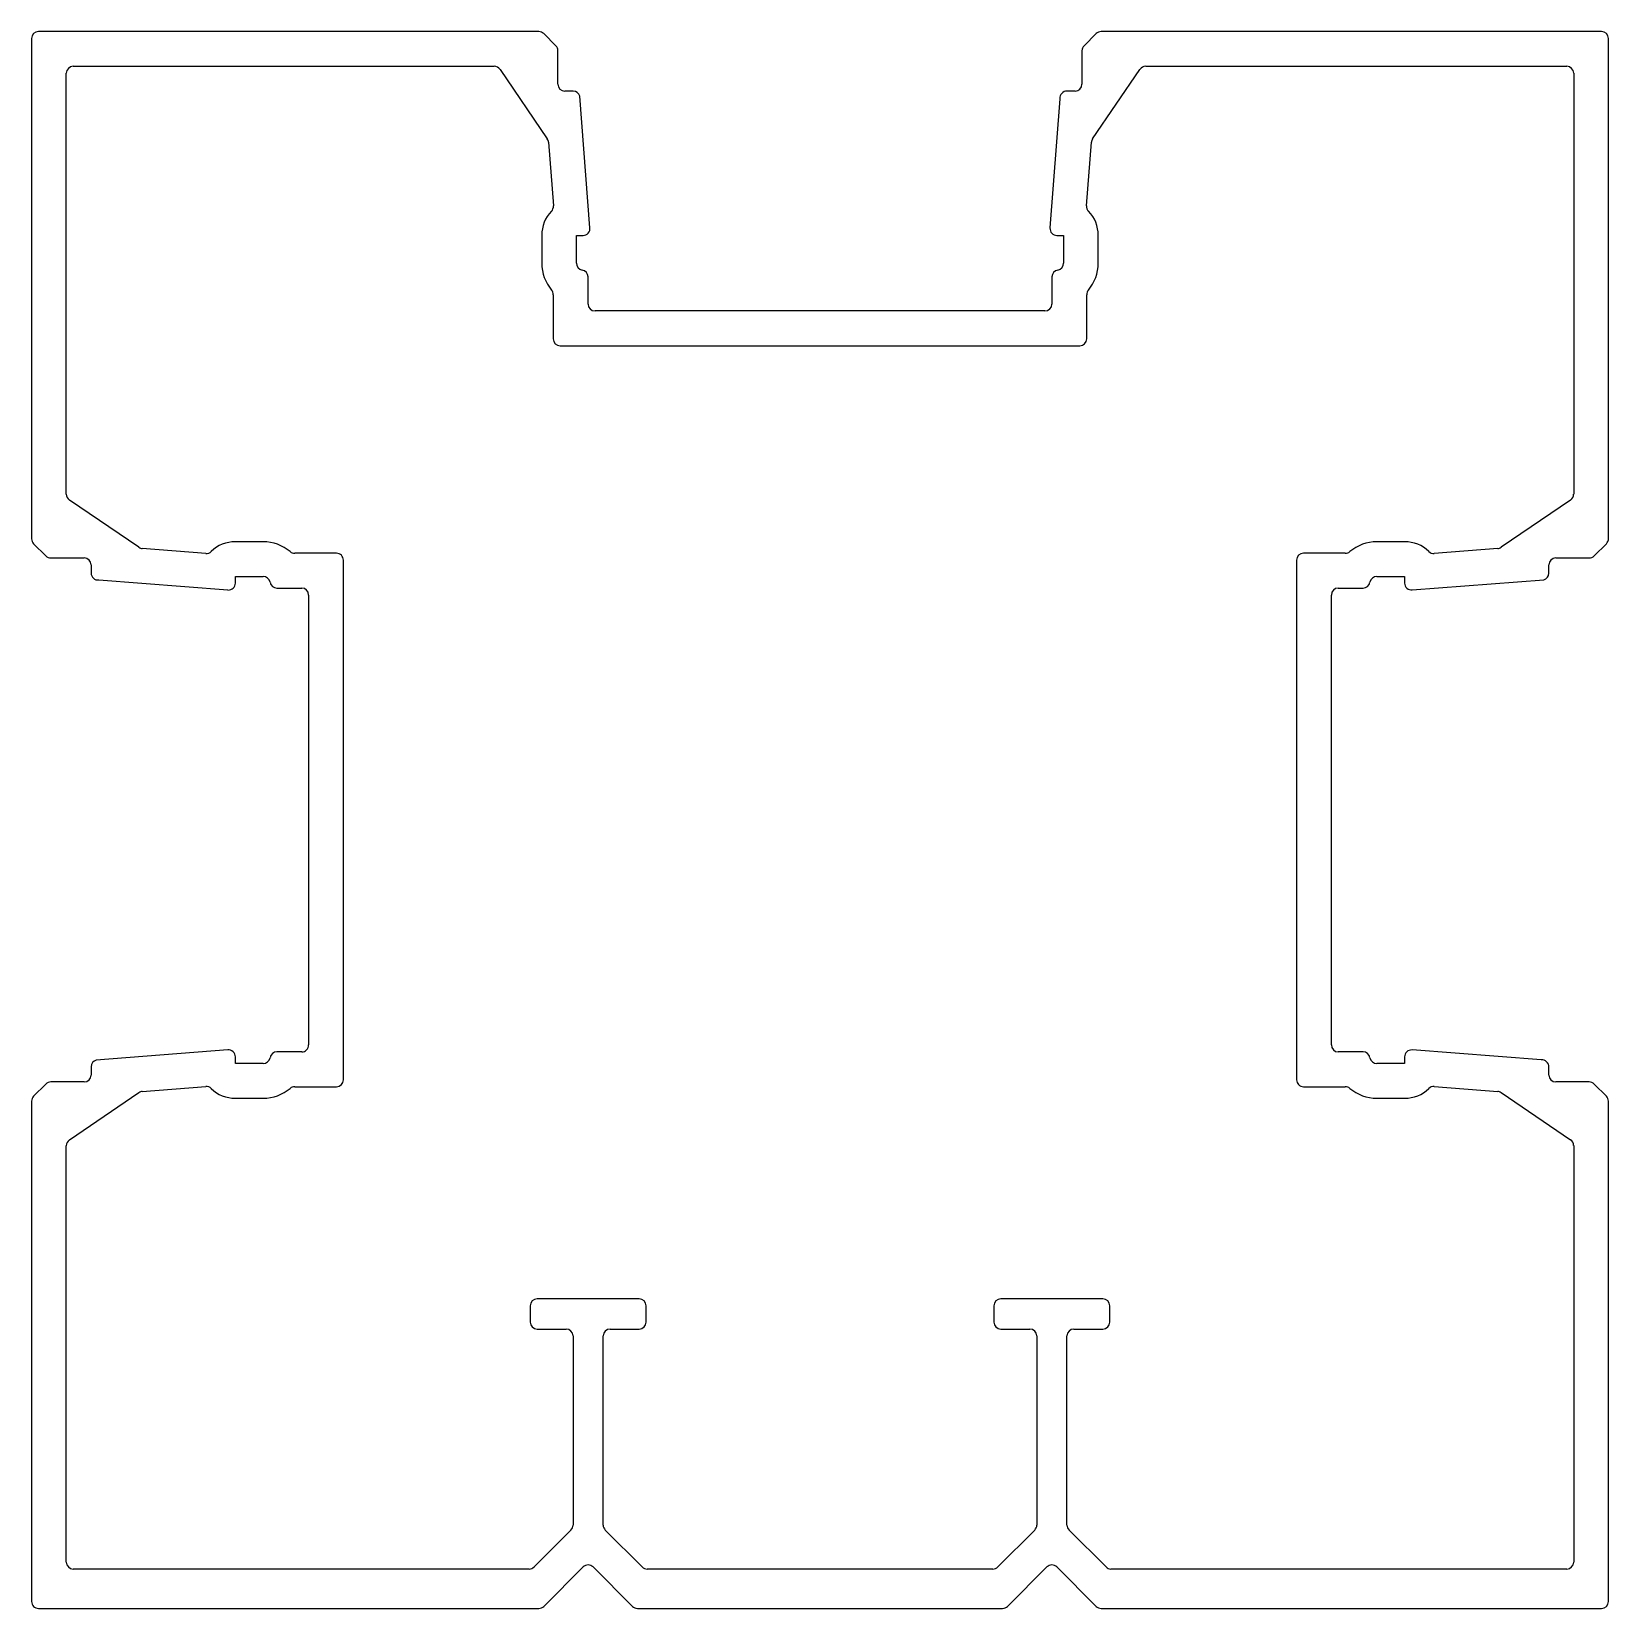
# Model space of a CAD drawing. Extents: x 1881.1 to 1949.1, y 2311.6 to 2379.6.
import ezdxf

# ---------------------------------------------------------------- set-up
doc = ezdxf.new("R2010")
doc.units = 0
doc.layers.add('FLUTZ', color=2, linetype='CONTINUOUS')

msp = doc.modelspace()

# ---------------------------------------------------------------- linework, layer by layer
at = {"layer": 'FLUTZ', "color": 0}
for p, q in [((1903.009, 2379.588), (1881.435, 2379.588)), ((1903.747, 2378.974), (1903.222, 2379.5)), ((1927.047, 2379.5), (1926.521, 2378.974)), ((1948.835, 2379.588), (1927.259, 2379.588)), ((1881.135, 2379.288), (1881.135, 2357.713)), ((1903.835, 2377.321), (1903.835, 2378.762)), ((1926.433, 2378.762), (1926.433, 2377.321)), ((1949.135, 2357.725), (1949.135, 2379.288)), ((1882.935, 2378.088), (1901.089, 2378.088)), ((1929.179, 2378.088), (1947.335, 2378.088)), ((1882.635, 2359.632), (1882.635, 2377.788)), ((1901.338, 2377.956), (1903.375, 2374.958)), ((1926.893, 2374.958), (1928.931, 2377.956)), ((1947.635, 2377.788), (1947.635, 2359.645)), ((1904.487, 2377.021), (1904.135, 2377.021)), ((1905.216, 2371.127), (1904.777, 2376.797)), ((1925.483, 2376.691), (1925.051, 2371.118)), ((1926.133, 2377.021), (1925.782, 2377.021)), ((1903.426, 2374.813), (1903.638, 2372.073)), ((1926.63, 2372.073), (1926.842, 2374.813)), ((1903.134, 2370.799), (1903.134, 2369.599)), ((1904.634, 2369.599), (1904.634, 2370.799)), ((1904.634, 2370.799), (1904.918, 2370.799)), ((1925.351, 2370.799), (1925.635, 2370.799)), ((1925.635, 2370.799), (1925.635, 2369.599)), ((1927.135, 2369.599), (1927.135, 2370.799)), ((1905.134, 2367.838), (1905.134, 2369.008)), ((1925.135, 2369.008), (1925.135, 2367.838)), ((1903.634, 2368.239), (1903.634, 2366.338)), ((1926.635, 2366.338), (1926.635, 2368.239)), ((1924.835, 2367.538), (1905.434, 2367.538)), ((1903.934, 2366.038), (1926.335, 2366.038)), ((1882.635, 2359.633), (1882.635, 2359.632)), ((1885.765, 2357.348), (1882.766, 2359.385)), ((1947.504, 2359.385), (1944.506, 2357.348)), ((1891.123, 2357.589), (1889.923, 2357.589)), ((1940.347, 2357.589), (1939.147, 2357.589)), ((1881.223, 2357.501), (1881.749, 2356.975)), ((1888.649, 2357.084), (1885.91, 2357.297)), ((1894.285, 2357.089), (1892.484, 2357.089)), ((1937.787, 2357.089), (1935.985, 2357.089)), ((1944.36, 2357.297), (1941.621, 2357.084)), ((1948.522, 2356.975), (1949.047, 2357.501)), ((1881.961, 2356.887), (1883.402, 2356.887)), ((1883.702, 2356.587), (1883.702, 2356.236)), ((1894.585, 2334.388), (1894.585, 2356.789)), ((1935.685, 2356.789), (1935.685, 2334.388)), ((1946.569, 2356.236), (1946.569, 2356.587)), ((1946.869, 2356.887), (1948.309, 2356.887)), ((1884.032, 2355.938), (1889.605, 2355.506)), ((1889.923, 2355.805), (1889.923, 2356.089)), ((1889.923, 2356.089), (1891.123, 2356.089)), ((1891.715, 2355.589), (1892.785, 2355.589)), ((1937.485, 2355.589), (1938.555, 2355.589)), ((1939.147, 2356.089), (1940.347, 2356.089)), ((1940.347, 2356.089), (1940.347, 2355.805)), ((1940.675, 2355.506), (1946.345, 2355.946)), ((1893.085, 2355.289), (1893.085, 2335.888)), ((1937.185, 2335.888), (1937.185, 2355.289)), ((1937.185, 2335.888), (1937.185, 2335.888)), ((1889.595, 2335.671), (1883.926, 2335.231)), ((1889.923, 2335.088), (1889.923, 2335.372)), ((1892.785, 2335.588), (1891.715, 2335.588)), ((1938.555, 2335.588), (1937.485, 2335.588)), ((1940.347, 2335.372), (1940.347, 2335.088)), ((1946.238, 2335.239), (1940.665, 2335.671)), ((1883.702, 2334.941), (1883.702, 2334.59)), ((1891.123, 2335.088), (1889.923, 2335.088)), ((1940.347, 2335.088), (1939.147, 2335.088)), ((1946.569, 2334.59), (1946.569, 2334.941)), ((1881.749, 2334.202), (1881.223, 2333.676)), ((1883.402, 2334.29), (1881.961, 2334.29)), ((1882.766, 2331.792), (1885.765, 2333.83)), ((1885.91, 2333.881), (1888.649, 2334.093)), ((1892.484, 2334.088), (1894.285, 2334.088)), ((1935.985, 2334.088), (1937.787, 2334.088)), ((1941.621, 2334.093), (1944.36, 2333.881)), ((1944.506, 2333.83), (1947.504, 2331.792)), ((1948.309, 2334.29), (1946.869, 2334.29)), ((1949.047, 2333.676), (1948.522, 2334.202)), ((1881.135, 2333.464), (1881.135, 2311.888)), ((1889.923, 2333.588), (1891.123, 2333.588)), ((1939.147, 2333.588), (1940.347, 2333.588)), ((1949.135, 2311.888), (1949.135, 2333.464)), ((1882.635, 2313.588), (1882.635, 2331.544)), ((1947.635, 2331.556), (1947.635, 2313.588)), ((1902.635, 2324.638), (1902.635, 2323.938)), ((1907.335, 2324.938), (1902.935, 2324.938)), ((1907.635, 2323.938), (1907.635, 2324.638)), ((1922.635, 2324.638), (1922.635, 2323.938)), ((1927.335, 2324.938), (1922.935, 2324.938)), ((1927.635, 2323.938), (1927.635, 2324.638)), ((1902.935, 2323.638), (1904.185, 2323.638)), ((1906.085, 2323.638), (1907.335, 2323.638)), ((1922.935, 2323.638), (1924.185, 2323.638)), ((1926.085, 2323.638), (1927.335, 2323.638)), ((1904.485, 2323.338), (1904.485, 2315.183)), ((1905.785, 2315.183), (1905.785, 2323.338)), ((1924.485, 2323.338), (1924.485, 2315.183)), ((1925.785, 2315.183), (1925.785, 2323.338)), ((1904.397, 2314.971), (1902.802, 2313.376)), ((1907.469, 2313.376), (1905.873, 2314.971)), ((1924.397, 2314.971), (1922.802, 2313.376)), ((1927.469, 2313.376), (1925.873, 2314.971)), ((1902.59, 2313.288), (1882.935, 2313.288)), ((1903.223, 2311.676), (1904.923, 2313.376)), ((1905.347, 2313.376), (1907.047, 2311.676)), ((1922.59, 2313.288), (1907.681, 2313.288)), ((1923.223, 2311.676), (1924.923, 2313.376)), ((1925.347, 2313.376), (1927.047, 2311.676)), ((1947.335, 2313.288), (1927.681, 2313.288)), ((1881.435, 2311.588), (1903.011, 2311.588)), ((1907.259, 2311.588), (1923.011, 2311.588)), ((1927.259, 2311.588), (1948.835, 2311.588))]:
    msp.add_line(p, q, dxfattribs=at)
for centre, radius, start, end in [((1881.435, 2379.288), 0.3, 90, 180), ((1903.009, 2379.288), 0.3, 45, 90), ((1927.259, 2379.288), 0.3, 90, 135), ((1948.835, 2379.288), 0.3, 0, 90), ((1903.535, 2378.762), 0.3, 0, 45), ((1926.733, 2378.762), 0.3, 135, 180), ((1882.935, 2377.788), 0.3, 90, 180), ((1901.089, 2377.788), 0.3, 34.19782, 90), ((1929.179, 2377.788), 0.3, 90, 145.80218), ((1947.335, 2377.788), 0.3, 0, 90), ((1904.135, 2377.321), 0.3, 180, 270), ((1926.133, 2377.321), 0.3, 270, 0), ((1904.487, 2376.721), 0.3, 14.68595, 90), ((1925.782, 2376.721), 0.3, 90, 185.82236), ((1903.127, 2374.789), 0.3, 4.43179, 34.19782), ((1927.141, 2374.789), 0.3, 145.80218, 175.56821), ((1903.339, 2372.05), 0.3, 315.97948, 4.43179), ((1926.929, 2372.05), 0.3, 175.56821, 224.02052), ((1904.634, 2370.799), 1.5, 135.97948, 180), ((1925.635, 2370.799), 1.5, 0, 44.02052), ((1904.918, 2371.099), 0.3, 270, 5.36409), ((1925.351, 2371.099), 0.3, 176.5005, 270), ((1904.934, 2369.599), 1.8, 180, 220.36731), ((1904.934, 2369.599), 0.3, 180, 260.40593), ((1904.834, 2369.008), 0.3, 0, 80.40593), ((1925.435, 2369.008), 0.3, 99.59407, 180), ((1925.335, 2369.599), 0.3, 279.59407, 360), ((1925.335, 2369.599), 1.8, 319.63241, 0), ((1903.334, 2368.239), 0.3, 0, 40.36932), ((1905.434, 2367.838), 0.3, 180, 270), ((1924.835, 2367.838), 0.3, 270, 360), ((1926.935, 2368.239), 0.3, 139.63241, 180), ((1903.934, 2366.338), 0.3, 180, 270), ((1926.335, 2366.338), 0.3, 270, 360), ((1882.935, 2359.633), 0.3, 180, 235.80218), ((1947.335, 2359.633), 0.3, 304.19782, 2.29497), ((1881.435, 2357.713), 0.3, 180, 225), ((1889.923, 2356.089), 1.5, 90, 134.02052), ((1891.123, 2355.789), 1.8, 49.63241, 90), ((1939.147, 2355.789), 1.8, 90, 130.36731), ((1940.347, 2356.089), 1.5, 45.97948, 90), ((1948.835, 2357.713), 0.3, 315, 2.29497), ((1881.961, 2357.187), 0.3, 225, 270), ((1885.933, 2357.596), 0.3, 235.80218, 265.56821), ((1888.673, 2357.383), 0.3, 265.56821, 314.02052), ((1892.484, 2357.389), 0.3, 229.63241, 270), ((1894.285, 2356.789), 0.3, 359.99938, 90), ((1935.985, 2356.789), 0.3, 90, 180), ((1937.787, 2357.389), 0.3, 270, 310.36932), ((1941.598, 2357.383), 0.3, 225.97948, 274.43179), ((1944.337, 2357.596), 0.3, 274.43179, 304.19782), ((1948.309, 2357.187), 0.3, 270, 315), ((1883.402, 2356.587), 0.3, 0, 90), ((1884.002, 2356.236), 0.3, 180, 275.82236), ((1946.269, 2356.236), 0.3, 284.68595, 0), ((1946.869, 2356.587), 0.3, 90, 180), ((1889.623, 2355.805), 0.3, 266.5005, 360), ((1891.123, 2355.789), 0.3, 9.59407, 90), ((1891.715, 2355.889), 0.3, 189.59407, 270), ((1892.785, 2355.289), 0.3, 0, 90), ((1937.485, 2355.289), 0.3, 90, 180), ((1938.555, 2355.889), 0.3, 270, 350.40593), ((1939.147, 2355.789), 0.3, 90, 170.40593), ((1940.647, 2355.805), 0.3, 180, 275.36409), ((1892.785, 2335.888), 0.3, 270, 0.00071), ((1937.485, 2335.888), 0.3, 180, 270), ((1884.002, 2334.941), 0.3, 104.68595, 180), ((1889.623, 2335.372), 0.3, 0, 95.36409), ((1891.123, 2335.388), 0.3, 270, 350.40593), ((1891.715, 2335.288), 0.3, 90, 170.40593), ((1938.555, 2335.288), 0.3, 9.59407, 90), ((1939.147, 2335.388), 0.3, 189.59407, 270), ((1940.647, 2335.372), 0.3, 86.5005, 180), ((1946.269, 2334.941), 0.3, 0, 95.82236), ((1883.402, 2334.59), 0.3, 270, 360), ((1946.869, 2334.59), 0.3, 180, 270), ((1881.961, 2333.99), 0.3, 90, 135), ((1885.933, 2333.581), 0.3, 94.43179, 124.19782), ((1888.673, 2333.794), 0.3, 45.97948, 94.43179), ((1889.923, 2335.088), 1.5, 225.97948, 270), ((1891.123, 2335.388), 1.8, 270, 310.36731), ((1892.484, 2333.788), 0.3, 90, 130.36932), ((1894.285, 2334.388), 0.3, 270, 360), ((1935.985, 2334.388), 0.3, 179.99938, 270), ((1937.787, 2333.788), 0.3, 49.63241, 90), ((1939.147, 2335.388), 1.8, 229.63241, 270), ((1940.347, 2335.088), 1.5, 270, 314.02052), ((1941.598, 2333.794), 0.3, 85.56821, 134.02052), ((1944.337, 2333.581), 0.3, 55.80218, 85.56821), ((1948.309, 2333.99), 0.3, 45, 90), ((1881.435, 2333.464), 0.3, 135, 180), ((1948.835, 2333.464), 0.3, 359.99872, 45), ((1882.935, 2331.544), 0.3, 124.19782, 180), ((1947.335, 2331.544), 0.3, 2.29498, 55.80218), ((1902.935, 2324.638), 0.3, 90, 180), ((1907.335, 2324.638), 0.3, 0, 90), ((1922.935, 2324.638), 0.3, 90, 180), ((1927.335, 2324.638), 0.3, 0, 90), ((1902.935, 2323.938), 0.3, 180, 270), ((1904.185, 2323.338), 0.3, 0, 90), ((1906.085, 2323.338), 0.3, 90, 180), ((1907.335, 2323.938), 0.3, 270, 0), ((1922.935, 2323.938), 0.3, 180, 270), ((1924.185, 2323.338), 0.3, 0, 90), ((1926.085, 2323.338), 0.3, 90, 180), ((1927.335, 2323.938), 0.3, 270, 0), ((1904.185, 2315.183), 0.3, 315, 0), ((1906.085, 2315.183), 0.3, 180, 225), ((1924.185, 2315.183), 0.3, 315, 0), ((1926.085, 2315.183), 0.3, 180, 225), ((1882.935, 2313.588), 0.3, 180, 270), ((1905.135, 2313.164), 0.3, 45, 135), ((1925.135, 2313.164), 0.3, 45, 135), ((1947.335, 2313.588), 0.3, 270, 360), ((1902.59, 2313.588), 0.3, 270, 315), ((1907.681, 2313.588), 0.3, 225, 270), ((1922.59, 2313.588), 0.3, 270, 315), ((1927.681, 2313.588), 0.3, 225, 270), ((1881.435, 2311.888), 0.3, 179.99936, 270), ((1903.011, 2311.888), 0.3, 270, 315), ((1907.259, 2311.888), 0.3, 225, 270), ((1923.011, 2311.888), 0.3, 270, 315), ((1927.259, 2311.888), 0.3, 225, 270), ((1948.835, 2311.888), 0.3, 270, 359.99872)]:
    msp.add_arc(centre, radius, start, end, dxfattribs=at)

doc.saveas('drawing.dxf')
